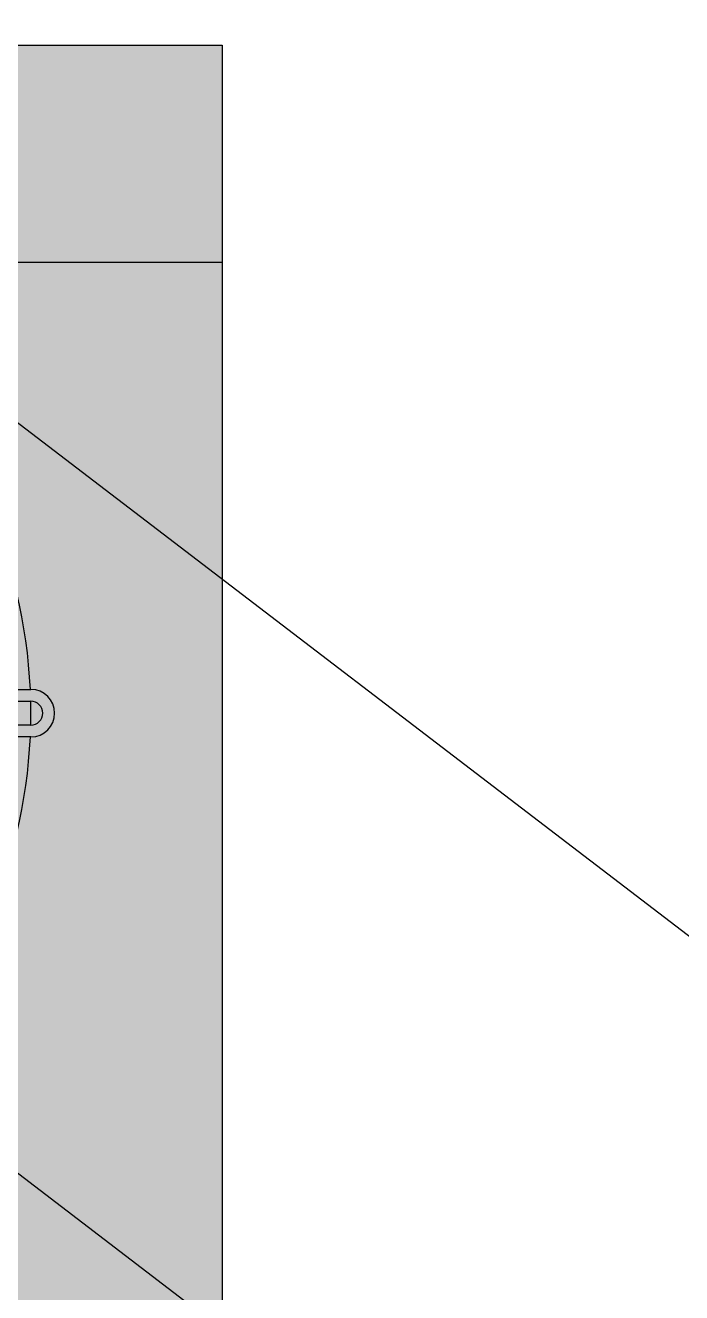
# Model space of a CAD drawing. Header units: metres. Extents: x 0 to 132, y -109 to 310.
# Drawn here: x 50.04 to 50.399, y 253.819 to 254.514 of the extents above; entities that cross this region are included whole.
import ezdxf

# ---------------------------------------------------------------- set-up
doc = ezdxf.new("R2010")
doc.units = ezdxf.units.M
doc.header["$LTSCALE"] = 0.036
doc.linetypes.add('HIDDEN', pattern=[9.525, 6.35, -3.175])
for name, color, linetype in [('arxitek doma', 254, 'Continuous'), ('elec psiktis', 170, 'Continuous'), ('elec psiktis exartimata', 170, 'Continuous'), ('fan klimatismos hatch', 21, 'Continuous')]:
    doc.layers.add(name, color=color, linetype=linetype)

# ---------------------------------------------------------------- blocks, each defined once
blk = doc.blocks.new('elec psiktis')
at = {"layer": 'fan klimatismos hatch'}
blk.add_hatch(color=256, dxfattribs=at).paths.add_polyline_path([(-3.6049, 2.2384), (-4.7844, 2.2384), (-4.7844, -0.0146), (-3.6049, -0.0146)])
at = {"layer": 'elec psiktis'}
for p, q in [((-4.7844, -0.0146), (-4.7844, 2.2384)), ((-0.0064, -0.0146), (-4.7844, -0.0146))]:
    blk.add_line(p, q, dxfattribs=at)
at = {"layer": 'elec psiktis exartimata'}
for p, q in [((-4.6232, 0.5687), (-4.5897, 0.5687)), ((-4.6232, 0.5587), (-4.5897, 0.5587)), ((-4.5897, 0.5387), (-4.6232, 0.5387)), ((-4.5897, 0.5287), (-4.6232, 0.5287))]:
    blk.add_line(p, q, dxfattribs=at)
at = {"layer": 'elec psiktis exartimata', "linetype": 'HIDDEN'}
blk.add_line((-4.5816, 0.1684), (-4.784, 0.1684), dxfattribs=at)
at = {"layer": 'elec psiktis exartimata'}
for centre, radius, start, end in [((-4.1932, 0.5487), 0.43, 92.6659, 177.3341), ((-4.6232, 0.5487), 0.02, 90, 270), ((-4.6232, 0.5487), 0.01, 90, 270), ((-4.1932, 0.5487), 0.43, 178.6674, 180), ((-4.1932, 0.5487), 0.43, 180, 181.3326), ((-4.1932, 0.5487), 0.43, 182.6659, 267.3341)]:
    blk.add_arc(centre, radius, start, end, dxfattribs=at)

msp = doc.modelspace()

# ---------------------------------------------------------------- linework, layer by layer
at = {"layer": 'arxitek doma'}
for p, q in [((40.99409, 260.79504), (54.75179, 250.28013)), ((52.02915, 252.77181), (49.80462, 254.47224))]:
    msp.add_line(p, q, dxfattribs=at)

# ---------------------------------------------------------------- block references
at = {"layer": 'elec psiktis', "linetype": 'Continuous', "xscale": 0.6500000000014552, "yscale": 0.6500000000014552, "zscale": 0.65, "rotation": 180}
msp.add_blockref('elec psiktis', (47.03748, 254.49364), dxfattribs=at)

doc.saveas('drawing.dxf')
